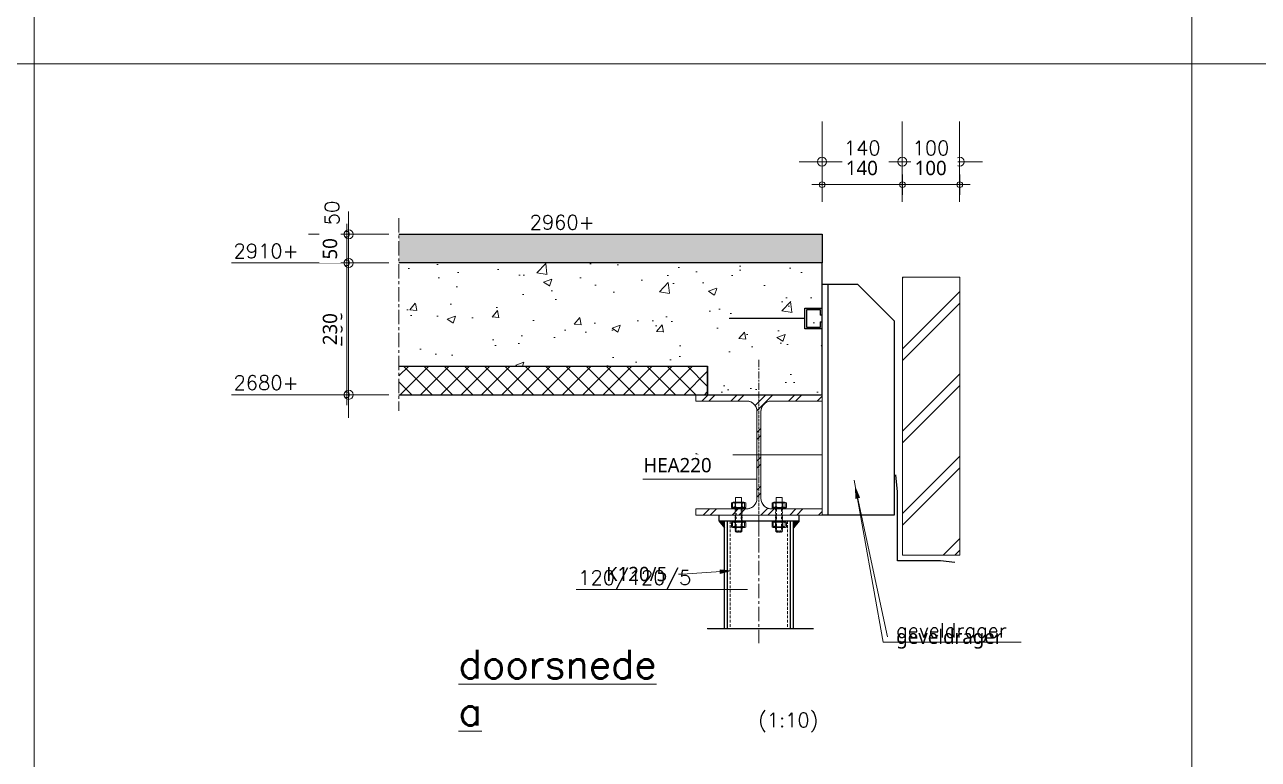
# Model space of a CAD drawing. Header units: millimetres. Extents: x -14163 to 55687, y -143 to 37302.
# Drawn here: x 24240 to 26391, y 28790 to 30071 of the extents above; entities that cross this region are included whole.
import ezdxf

# ---------------------------------------------------------------- set-up
doc = ezdxf.new("R2010")
doc.units = ezdxf.units.MM
for name, pattern in [('Dash', [6.35, 3.175, -3.175]), ('IMPORT-CENTER _3_', [1016, 635, -127, 127, -127]), ('IMPORT-HIDDEN _3_', [190.5, 127, -63.5]), ('MV_hartlijn_staal', [6.6, 5, -0.8, 0, -0.8]), ('Streep 1_1', [2, 1, -1])]:
    doc.linetypes.add(name, pattern=pattern)
for name, color, linetype, lineweight in [('A-ANNO-DIMS', 211, 'Continuous', 13), ('A-ANNO-DIMS-10', 211, 'Continuous', 13), ('A-DETL', 90, 'Continuous', 13), ('A-DETL-GENF', 92, 'Continuous', 18), ('A-DETL-GENF-HDLN', 1, 'Dash', 18), ('A-DETL-IDEN', 3, 'Continuous', 18), ('ARCERING', 55, 'Continuous', 13), ('AS', 1, 'IMPORT-CENTER _3_', 13), ('doorbraakdetails_dwg', 8, 'Continuous', 13), ('G-ANNO-TEXT', 231, 'Continuous', 13), ('MAATVOERING', 1, 'Continuous', 13), ('STAAL', 2, 'Continuous', 13)]:
    doc.layers.add(name, color=color, linetype=linetype, lineweight=lineweight)
doc.styles.add('RomanS', font='romans__.ttf', dxfattribs={"height": 635})
doc.styles.add('RomanS_1', font='romans__.ttf', dxfattribs={"height": 1270})
doc.styles.add('Segoe UI_3', font='segoeui.ttf', dxfattribs={"height": 25})
doc.dimstyles.new('2_5_mm', dxfattribs={"dimscale": 304.8, "dimtxt": 26.184099, "dimasz": 0.032808, "dimexe": 0.059055, "dimexo": 0.0625, "dimgap": 0.029528, "dimtad": 1, "dimdec": 0, "dimzin": 0, "dimdsep": 46, "dimtxsty": 'Segoe UI_3', "dimblk1": 'DOTBLANK', "dimblk2": 'DOTBLANK', "dimsah": 1, "dimcen": 0.09, "dimdle": 0.059055, "dimazin": 0, "dimtfac": 1, "dimtdec": 4, "dimtix": 1, "dimtmove": 0, "dimatfit": 3, "dimfxl": 0.059055, "dimfxlon": 1, "dimtvp": 1, "dimtfill": 1, "dimtolj": 1, "dimtzin": 0, "dimarcsym": 2})

# ---------------------------------------------------------------- blocks, each defined once
blk = doc.blocks.new('doorbraakdetails_dwg_HE220A-5098803-Details Constructie')
at = {"layer": 'AS'}
for p, q in [((0, 3092), (0, 0)), ((0, -10668), (0, -13644))]:
    blk.add_line(p, q, dxfattribs=at)
at = {"layer": 'STAAL'}
for centre, start, end in [((-1092, -1473), 73.34868, 90), ((-1092, -1473), 56.59269, 67.98717), ((-1092, -1473), 39.61981, 50.38019), ((-1092, -1473), 22.01283, 33.40731), ((1092, -1473), 146.59269, 157.98717), ((1092, -1473), 129.61981, 140.38019), ((1092, -1473), 112.01283, 123.40731), ((1092, -1473), 90, 106.65132), ((-1092, -1473), 360, 16.65132), ((1092, -1473), 163.34868, 180), ((-1092, -9195), 309.61981, 320.38019), ((-1092, -9195), 326.59269, 337.98717), ((-1092, -9195), 343.34868, 0), ((1092, -9195), 180, 196.65132), ((1092, -9195), 202.01283, 213.40731), ((1092, -9195), 219.61981, 230.38019), ((-1092, -9195), 270, 286.65132), ((-1092, -9195), 292.01283, 303.40731), ((1092, -9195), 236.59269, 247.98717), ((1092, -9195), 253.34868, 270)]:
    blk.add_arc(centre, 914, start, end, dxfattribs=at)
blk = doc.blocks.new('doorbraakdetails_dwg_DOT2035-5098804-Details Constructie')
at = {"layer": 'MAATVOERING'}
for p, q in [((5188, 15632), (5188, 14108)), ((6966, 15124), (3410, 15124))]:
    blk.add_line(p, q, dxfattribs=at)
blk.add_circle((5188, 15124), 203, dxfattribs=at)
blk = doc.blocks.new('doorbraakdetails_dwg_DOT2035-5098805-Details Constructie')
at = {"layer": 'MAATVOERING'}
for p, q in [((5188, 20458), (5188, 21982)), ((3410, 20966), (6966, 20966))]:
    blk.add_line(p, q, dxfattribs=at)
blk.add_circle((5188, 20966), 203, dxfattribs=at)
blk = doc.blocks.new('doorbraakdetails_dwg_DOT2035-5098806-Details Constructie')
at = {"layer": 'MAATVOERING'}
for p, q in [((5188, 20458), (5188, 21982)), ((3410, 20966), (6966, 20966))]:
    blk.add_line(p, q, dxfattribs=at)
blk.add_circle((5188, 20966), 203, dxfattribs=at)
blk = doc.blocks.new('doorbraakdetails_dwg_DOT2035-5098807-Details Constructie')
at = {"layer": 'MAATVOERING'}
for p, q in [((5188, 22744), (5188, 21220)), ((6966, 22236), (3410, 22236))]:
    blk.add_line(p, q, dxfattribs=at)
blk.add_circle((5188, 22236), 203, dxfattribs=at)
blk = doc.blocks.new('doorbraakdetails_dwg_MOER-5098697-Details Constructie')
at = {"layer": 'ARCERING', "color": 2}
for p, q in [((-5.08, 3.74), (-5.08, 0.32)), ((-3.81, 4.06), (3.81, 4.06)), ((-3.81, 0), (3.81, 0)), ((-2.54, 3.74), (-2.54, 0.32)), ((2.54, 3.74), (2.54, 0.32)), ((5.08, 3.74), (5.08, 0.32))]:
    blk.add_line(p, q, dxfattribs=at)
for centre, radius, start, end in [((-3.81, 1.4), 2.66, 61.49293, 118.50707), ((-3.81, 2.66), 2.66, 241.49293, 298.50707), ((0, -6.1), 10.16, 75.52249, 104.47751), ((0, 10.16), 10.16, 255.52249, 284.47751), ((3.81, 1.4), 2.66, 61.49293, 118.50707), ((3.81, 2.66), 2.66, 241.49293, 298.50707)]:
    blk.add_arc(centre, radius, start, end, dxfattribs=at)
blk = doc.blocks.new('doorbraakdetails_dwg_MOER_BOUT_MOER10_1OP10-V31-Details Constructie')
at = {"layer": 'MAATVOERING', "color": 2}
blk.add_line((114, -2), (114, 337), dxfattribs=at)
at = {"layer": 'MAATVOERING', "color": 2, "flags": 128}
for points in [[(114, 464), (114, 694), (-8, 694), (-8, 464)], [(-8, 337), (-8, -2), (114, -2)]]:
    blk.add_lwpolyline(points, dxfattribs=at)
at = {"xscale": 28.125, "yscale": 28.125, "zscale": 28.125}
for p in [(53, 481), (53, 86)]:
    blk.add_blockref('doorbraakdetails_dwg_MOER-5098697-Details Constructie', p, dxfattribs=at)
blk = doc.blocks.new('doorbraakdetails_dwg_MOER_BOUT_MOER10_1OP10-V32-Details Constructie')
at = {"layer": 'MAATVOERING', "color": 2}
blk.add_line((114, -2), (114, 337), dxfattribs=at)
at = {"layer": 'MAATVOERING', "color": 2, "flags": 128}
for points in [[(114, 464), (114, 694), (-8, 694), (-8, 464)], [(-8, 337), (-8, -2), (114, -2)]]:
    blk.add_lwpolyline(points, dxfattribs=at)
at = {"xscale": 28.125, "yscale": 28.125, "zscale": 28.125}
for p in [(53, 481), (53, 86)]:
    blk.add_blockref('doorbraakdetails_dwg_MOER-5098697-Details Constructie', p, dxfattribs=at)
blk = doc.blocks.new('doorbraakdetails_dwg_DOT2035-5098808-Details Constructie')
at = {"layer": 'MAATVOERING'}
for p, q in [((32250, 27230), (32250, 23674)), ((31742, 25452), (33266, 25452))]:
    blk.add_line(p, q, dxfattribs=at)
blk.add_circle((32250, 25452), 203, dxfattribs=at)
blk = doc.blocks.new('doorbraakdetails_dwg_DOT2035-5098809-Details Constructie')
at = {"layer": 'MAATVOERING'}
for p, q in [((29710, 23674), (29710, 27230)), ((30218, 25452), (28694, 25452))]:
    blk.add_line(p, q, dxfattribs=at)
blk.add_circle((29710, 25452), 203, dxfattribs=at)
blk = doc.blocks.new('doorbraakdetails_dwg_DOT2035-5098810-Details Constructie')
at = {"layer": 'MAATVOERING'}
for p, q in [((29710, 27230), (29710, 23674)), ((29202, 25452), (30726, 25452))]:
    blk.add_line(p, q, dxfattribs=at)
blk.add_circle((29710, 25452), 203, dxfattribs=at)
blk = doc.blocks.new('doorbraakdetails_dwg_DOT2035-5098811-Details Constructie')
at = {"layer": 'MAATVOERING'}
for p, q in [((26154, 23674), (26154, 27230)), ((26662, 25452), (25138, 25452))]:
    blk.add_line(p, q, dxfattribs=at)
blk.add_circle((26154, 25452), 203, dxfattribs=at)
blk = doc.blocks.new('doorbraakdetails_dwg_A$C41163BD6-5098812-Details Constructie')
at = {"layer": 'ARCERING'}
h = blk.add_hatch(dxfattribs=at)
h.set_pattern_fill('FP_22', color=256, style=0, pattern_type=2)
h.set_pattern_definition([(0, (-88086.32, -5327.27), (79.375, 158.75), [0, -158.75])])
h.paths.add_polyline_path([(7419, 20966), (26154, 20966), (26154, 22236), (7419, 22236)])
h = blk.add_hatch(dxfattribs=at)
h.set_pattern_fill('FP_21', color=256, style=0, pattern_type=2)
h.set_pattern_definition([(50, (-88086.3, -5327.3), (3643.68, -318.78), [381, -4191]), (355, (-88086.3, -5327.3), (-704.86, 3821.14), [304.8, -3352.8]), (100.451, (-87782.7, -5354), (2938.85, 3502.33), [323.8, -3561.8]), (46.184, (-88086.3, -4311.3), (5421.58, -840.86), [571.5, -6286.5]), (96.636, (-87634.5, -4381.3), (4748.05, 4948.55), [485.7, -5342.7]), (351.184, (-88086.3, -4311), (4748.1, 4948.5), [457.2, -5029.2]), (21, (-87578.3, -4565.3), (3032.29, -2045.304), [381, -4191]), (326, (-87578.3, -4565.3), (1236.04, 3683.76), [304.8, -3352.8]), (71.451, (-87325.6, -4735.7), (4268.34, 1638.42), [323.8, -3561.8]), (37.5, (-88086.3, -5327.3), (61.772, 1691.101), [0, -3312.16, 0, -3403.6, -3365.5]), (37.5, (-88086.3, -5327.3), (61.772, 1691.101), [-6715.76, 0, -3365.5]), (7.5, (-88086.3, -5327.3), (1336.393, 2003.611), [0, -1940.56, 0, -3235.96, -1282.7]), (7.5, (-88086.3, -5327.3), (1336.393, 2003.611), [-5176.52, 0, -1282.7]), (327.5, (-89219.2, -5327.3), (2711.818, -114.579), [0, -1270, 0, -3962.4, -5257.8]), (327.5, (-89219.2, -5327.3), (2711.818, -114.579), [-5232.4, 0, -5257.8]), (317.5, (-89727.2, -5327.3), (2962.586, 508.533), [0, -1651, 0, -2631.44, -3733.8]), (317.5, (-89727.2, -5327.3), (2962.586, 508.533), [-4282.44, 0, -3733.8])])
h.paths.add_polyline_path([(26154, 15124), (26154, 18045), (25392, 18045), (25392, 18960), (26154, 18960), (26154, 20966), (7419, 20966), (7419, 16394), (21074, 16394), (21074, 15124), (24700, 15124)])
h.paths.add_polyline_path([(25469, 18121), (26078, 18121), (26078, 18350), (26154, 18350), (26154, 18655), (26078, 18655), (26078, 18883), (25469, 18883)])
h = blk.add_hatch(dxfattribs=at)
h.set_pattern_fill('FP_20', color=256, style=0, pattern_type=2)
h.set_pattern_definition([(45, (-88086.3, -5327.27), (-449.0128, 449.0128), []), (135, (-88086.3, -5327.27), (-449.0128, -449.0128), [])])
h.paths.add_polyline_path([(20566, 15124), (21074, 15124), (21074, 16394), (7419, 16394), (7419, 15124), (17075, 15124)])
at = {"layer": 'STAAL'}
for points in [[(21836, 9233), (21836, 9536), (21582, 9536), (21723, 9368)], [(24884, 9233), (25138, 9536), (24884, 9536)]]:
    blk.add_hatch(color=256, dxfattribs=at).paths.add_polyline_path(points)
at = {"color": 250, "lineweight": 13}
for p, q in [((26417, 20026), (26417, 9790)), ((26154, 10070), (26154, 14845))]:
    blk.add_line(p, q, dxfattribs=at)
at = {"color": 250, "lineweight": 13, "flags": 128}
blk.add_lwpolyline([(26154, 15124), (26154, 20026), (27729, 20026), (29351, 18405), (29351, 9790), (26154, 9790)], dxfattribs=at)
at = {"layer": 'AS'}
for p, q in [((7419, 22947), (7419, 14413)), ((23360, 9790), (23360, 4119)), ((21074, 4761), (25646, 4761))]:
    blk.add_line(p, q, dxfattribs=at)
at = {"layer": 'MAATVOERING'}
for p, q in [((29202, 25452), (26662, 25452)), ((31742, 25452), (30218, 25452)), ((5188, 22744), (5188, 23252)), ((4523, 20966), (0, 20966)), ((4523, 15124), (0, 15124)), ((23272, 11391), (18219, 11391)), ((22848, 6488), (15265, 6488))]:
    blk.add_line(p, q, dxfattribs=at)
at = {"layer": 'MAATVOERING', "flags": 128}
blk.add_lwpolyline([(5188, 22236), (5188, 20966)], close=True, dxfattribs=at)
for points in [[(5188, 15632), (5188, 20458), (5188, 19950)], [(27578, 11341), (28859, 4158), (34970, 4158)]]:
    blk.add_lwpolyline(points, dxfattribs=at)
at = {"layer": 'STAAL'}
for p, q in [((25392, 18502), (22049, 18502)), ((7419, 15124), (20566, 15124)), ((21582, 9536), (21836, 9233)), ((21836, 9536), (21836, 4761)), ((24884, 9536), (24884, 4761)), ((25138, 9536), (24884, 9233))]:
    blk.add_line(p, q, dxfattribs=at)
at = {"layer": 'STAAL', "linetype": 'IMPORT-HIDDEN _3_'}
for p, q in [((22090, 9536), (22090, 4761)), ((24630, 9536), (24630, 4761))]:
    blk.add_line(p, q, dxfattribs=at)
at = {"layer": 'STAAL', "color": 1, "flags": 128}
blk.add_lwpolyline([(7419, 22236), (26154, 22236), (26154, 20966)], dxfattribs=at)
at = {"layer": 'STAAL', "flags": 128}
for points in [[(26154, 15124), (26154, 20966), (7419, 20966)], [(7419, 16394), (21074, 16394), (21074, 15124)], [(32039, 7690), (31404, 7766), (29499, 7766), (29499, 10814), (29423, 11576)], [(21582, 9790), (21582, 9536), (25138, 9536), (25138, 9790)]]:
    blk.add_lwpolyline(points, dxfattribs=at)
blk.add_lwpolyline([(26154, 18350), (26154, 18045), (25392, 18045), (25392, 18960), (26154, 18960), (26154, 18655), (26078, 18655), (26078, 18883), (25469, 18883), (25469, 18121), (26078, 18121), (26078, 18350)], close=True, dxfattribs=at)
for name in ['doorbraakdetails_dwg_DOT2035-5098811-Details Constructie', 'doorbraakdetails_dwg_DOT2035-5098809-Details Constructie', 'doorbraakdetails_dwg_DOT2035-5098810-Details Constructie', 'doorbraakdetails_dwg_DOT2035-5098808-Details Constructie', 'doorbraakdetails_dwg_DOT2035-5098807-Details Constructie', 'doorbraakdetails_dwg_DOT2035-5098805-Details Constructie', 'doorbraakdetails_dwg_DOT2035-5098806-Details Constructie', 'doorbraakdetails_dwg_DOT2035-5098804-Details Constructie']:
    blk.add_blockref(name, (0, 0))
for name, p, xscale, yscale, zscale in [('doorbraakdetails_dwg_HE220A-5098803-Details Constructie', (23360, 15124), 0.5, 0.5, 0.5), ('doorbraakdetails_dwg_MOER_BOUT_MOER10_1OP10-V31-Details Constructie', (24144, 9048), 2.2, 2.2, 2.2)]:
    blk.add_blockref(name, p, dxfattribs=dict(xscale=xscale, yscale=yscale, zscale=zscale))
at = {"extrusion": (0, 0, -1), "xscale": 2.2, "yscale": 2.2, "zscale": -2.2}
blk.add_blockref('doorbraakdetails_dwg_MOER_BOUT_MOER10_1OP10-V32-Details Constructie', (-22577, 9048), dxfattribs=at)
at = {"color": 2, "lineweight": 13, "char_height": 635, "attachment_point": 1, "line_spacing_factor": 0.983083, "style": 'RomanS'}
for s, insert, width in [('2960+', (13203, 23087), 3889.58), ('2910+', (90, 21817), 3889.58), ('2680+', (90, 15975), 3889.58), ('HEA220', (18309, 12243), 4415.41), ('120/120/5', (15356, 7339), 6766.17), ('geveldrager', (29434, 5009), 6681.11), ('(1:10)', (23325, 1024), 3618.94)]:
    blk.add_mtext(s, dxfattribs=dict(at, insert=insert, width=width))
at = {"color": 6, "lineweight": 13, "insert": (10061, 3821), "char_height": 1270, "width": 11898.77, "attachment_point": 1, "line_spacing_factor": 0.983083, "style": 'RomanS_1'}
blk.add_mtext('\\Ldoorsnede\\Pa', dxfattribs=at)
at = {"layer": 'MAATVOERING', "color": 2, "char_height": 635, "width": 2203.84, "attachment_point": 2, "line_spacing_factor": 0.983083, "style": 'RomanS'}
for s, insert in [('140', (27932, 26383)), ('100', (30980, 26383))]:
    blk.add_mtext(s, dxfattribs=dict(at, insert=insert))
at = {"layer": 'MAATVOERING', "color": 2, "char_height": 635, "attachment_point": 2, "rotation": 90, "line_spacing_factor": 0.983083, "style": 'RomanS'}
for s, insert, width in [('50', (4137, 23175), 1469.23), ('230', (4257, 18045), 2203.84)]:
    blk.add_mtext(s, dxfattribs=dict(at, insert=insert, width=width))
blk = doc.blocks.new('doorbraakdetails_dwg-4168051-Details Constructie')
at = {"layer": 'MAATVOERING'}
for p, q in [((279604, 52588), (279604, 93027)), ((279604, 2540), (279604, 93027)), ((228343, 2540), (228343, 90640)), ((70786, 81048), (351028, 81048)), ((279604, 79049), (279604, 81048))]:
    blk.add_line(p, q, dxfattribs=at)
blk.add_blockref('doorbraakdetails_dwg_A$C41163BD6-5098812-Details Constructie', (237079, 51264))
blk = doc.blocks.new('28 Staalprofielen- IPE_HEA_HEB 2d - HEA220-V136-Details Constructie')
at = {"layer": 'A-DETL-GENF', "lineweight": 13}
h = blk.add_hatch(dxfattribs=at)
h.set_pattern_fill('FP_236', color=256, style=0, pattern_type=2)
h.set_pattern_definition([(45, (-25519.977, -29320.65), (-25.144717, 25.144717), []), (45, (-25519.977, -29282.55), (-25.144717, 25.144717), [])])
h.paths.add_polyline_path([(52.8, -105), (110, -105), (110, -94), (21.5, -94), (16.8, -93.4), (12.5, -91.6), (8.8, -88.7), (5.9, -85), (4.1, -80.7), (3.5, -76), (3.5, 76), (4.1, 80.7), (5.9, 85), (8.8, 88.7), (12.5, 91.6), (16.8, 93.4), (21.5, 94), (110, 94), (110, 105), (-110, 105), (-110, 94), (-21.5, 94), (-16.8, 93.4), (-12.5, 91.6), (-8.8, 88.7), (-5.9, 85), (-4.1, 80.7), (-3.5, 76), (-3.5, -76), (-4.1, -80.7), (-5.9, -85), (-8.8, -88.7), (-12.5, -91.6), (-16.8, -93.4), (-21.5, -94), (-110, -94), (-110, -105)])
at = {"layer": 'A-DETL-GENF', "linetype": 'MV_hartlijn_staal', "lineweight": 13}
blk.add_line((0, 110), (0, -105), dxfattribs=at)
at = {"layer": 'A-DETL-GENF'}
for p, q in [((110, 105), (-110, 105)), ((-110, 105), (-110, 94)), ((110, 105), (-110, 105)), ((-110, 105), (-110, 94)), ((-110, 94), (-21.5, 94)), ((-110, 94), (-21.5, 94)), ((21.5, 94), (110, 94)), ((110, 94), (21.5, 94)), ((110, 94), (110, 105)), ((110, 105), (110, 94)), ((-3.5, 76), (-3.5, -76)), ((-3.5, 76), (-3.5, -76)), ((3.5, -76), (3.5, 76)), ((3.5, 76), (3.5, -76)), ((-110, 0), (110, 0)), ((-21.5, -94), (-110, -94)), ((-110, -94), (-110, -105)), ((-110, -105), (-110, -94)), ((-110, -94), (-21.5, -94)), ((-110, -105), (110, -105)), ((110, -105), (-110, -105)), ((110, -94), (21.5, -94)), ((110, -94), (21.5, -94)), ((110, -105), (110, -94)), ((110, -105), (110, -94))]:
    blk.add_line(p, q, dxfattribs=at)
for centre, start, end in [((-21.5, 76), 0, 90), ((-21.5, 76), 360, 90), ((21.5, 76), 90, 180), ((21.5, 76), 90, 180), ((-21.5, -76), 270, 0), ((-21.5, -76), 270, 0), ((21.5, -76), 180, 270), ((21.5, -76), 180, 270)]:
    blk.add_arc(centre, 18, start, end, dxfattribs=at)
blk = doc.blocks.new('00 bout_moer - M12-4299279-Details Constructie')
at = {"layer": 'A-DETL-GENF'}
for p, q in [((-10.5, 9.4), (-9.5, 10.5)), ((-10.5, 9.4), (-9, 6)), ((-10.5, -9), (-10.5, 9.4)), ((-9, 6), (-10.5, 2.6)), ((-10.5, 2.6), (-10.5, -2.6)), ((-9.5, 10.5), (-3.2, 10.5)), ((-9, 6), (-3.8, 6)), ((-2.2, 2.6), (-3.8, 6)), ((-3.8, 6), (-2.2, 9.4)), ((-3.2, 10.5), (-2.2, 9.4)), ((-2.2, 0), (-2.2, 12)), ((-2.2, 12), (0, 12)), ((-2.2, 9.4), (-2.2, 0)), ((-2.2, -2.6), (-2.2, 2.6)), ((-2.2, -12), (-2.2, 0)), ((-2.2, 0), (-2.2, -9)), ((0, 12), (0, -12)), ((21, -12), (21, 12)), ((21, 12), (23.2, 12)), ((23.2, 12), (23.2, 0)), ((23.2, 9), (24.4, 10.5)), ((23.2, 0), (23.2, 9)), ((23.2, 9), (24.7, 5.8)), ((24.7, 5.8), (23.2, 2.6)), ((23.2, 2.6), (23.2, -2.6)), ((23.2, -9.4), (23.2, 0)), ((23.2, 0), (23.2, -12)), ((24.4, 10.5), (30.5, 10.5)), ((30, 5.8), (24.7, 5.8)), ((30, 5.8), (31.5, 9)), ((31.5, 2.6), (30, 5.8)), ((30.5, 10.5), (31.5, 9)), ((31.5, 9), (31.5, -9.4)), ((31.5, -2.6), (31.5, 2.6)), ((-10.5, -2.6), (-9, -5.8)), ((-9, -5.8), (-10.5, -9)), ((-9.5, -10.5), (-10.5, -9)), ((-3.4, -10.5), (-9.5, -10.5)), ((-9, -5.8), (-3.8, -5.8)), ((-3.8, -5.8), (-2.2, -2.6)), ((-2.2, -9), (-3.8, -5.8)), ((-2.2, -9), (-3.4, -10.5)), ((0, -12), (-2.2, -12)), ((23.2, -12), (21, -12)), ((23.2, -2.6), (24.7, -6)), ((24.7, -6), (23.2, -9.4)), ((24.2, -10.5), (23.2, -9.4)), ((30.5, -10.5), (24.2, -10.5)), ((30, -6), (24.7, -6)), ((30, -6), (31.5, -2.6)), ((31.5, -9.4), (30, -6)), ((31.5, -9.4), (30.5, -10.5))]:
    blk.add_line(p, q, dxfattribs=at)
at = {"layer": 'A-DETL-GENF', "linetype": 'Streep 1_1', "lineweight": 13}
for p, q in [((0, 6), (38.7, 6)), ((40.7, 4.5), (38.7, 6)), ((38.7, -6), (38.7, 6)), ((40.7, 4.5), (40.7, -4.5)), ((0, -6), (38.7, -6)), ((40.7, -4.5), (38.7, -6))]:
    blk.add_line(p, q, dxfattribs=at)
at = {"layer": 'A-DETL-GENF-HDLN'}
for p, q in [((0, 6), (1.5, 4.5)), ((0, 6), (0, -6)), ((1.5, 4.5), (38.7, 4.5)), ((0, -6), (1.5, -4.5)), ((1.5, -4.5), (38.7, -4.5))]:
    blk.add_line(p, q, dxfattribs=at)
blk = doc.blocks.new('DIMBLOCK324-Details Constructie')
at = {"layer": 'A-ANNO-DIMS-10'}
for p, q in [((25612, 29792.2), (25770, 29792.2)), ((25630, 29792.2), (25630, 29810.2)), ((25630, 29792.2), (25630, 29774.2)), ((25770, 29792.2), (25770, 29810.2)), ((25770, 29792.2), (25770, 29774.2))]:
    blk.add_line(p, q, dxfattribs=at)
for centre in [(25630, 29792.2), (25770, 29792.2)]:
    blk.add_circle(centre, 5, dxfattribs=at)
at = {"layer": 'A-ANNO-DIMS-10', "color": 0, "insert": (25671.4, 29833.8), "char_height": 25, "width": 68.555, "attachment_point": 1, "line_spacing_factor": 1.142579, "style": 'Segoe UI_3', "bg_fill": 3, "box_fill_scale": 1.25, "bg_fill_color": 9, "bg_fill_true_color": 13158600, "bg_fill_transparency": 0}
blk.add_mtext('140', dxfattribs=at)
blk = doc.blocks.new('_DotBlank')
at = {"color": 0, "linetype": 'ByBlock', "lineweight": -2}
blk.add_line((-0.5, 0), (-1, 0), dxfattribs=at)
blk.add_circle((0, 0), 0.5, dxfattribs=at)
blk = doc.blocks.new('DIMBLOCK325-Details Constructie')
at = {"layer": 'A-ANNO-DIMS-10'}
for p, q in [((25770, 29792.2), (25770, 29810.2)), ((25770, 29792.2), (25888, 29792.2)), ((25770, 29792.2), (25770, 29774.2)), ((25870, 29792.2), (25870, 29810.2)), ((25870, 29792.2), (25870, 29774.2))]:
    blk.add_line(p, q, dxfattribs=at)
for centre in [(25770, 29792.2), (25870, 29792.2)]:
    blk.add_circle(centre, 5, dxfattribs=at)
at = {"layer": 'A-ANNO-DIMS-10', "color": 0, "insert": (25791.4, 29833.8), "char_height": 25, "width": 68.555, "attachment_point": 1, "line_spacing_factor": 1.142579, "style": 'Segoe UI_3', "bg_fill": 3, "box_fill_scale": 1.25, "bg_fill_color": 9, "bg_fill_true_color": 13158600, "bg_fill_transparency": 0}
blk.add_mtext('100', dxfattribs=at)
blk = doc.blocks.new('DIMBLOCK326-Details Constructie')
at = {"layer": 'A-ANNO-DIMS-10'}
for p, q in [((24801.1, 29655.7), (24783.1, 29655.7)), ((24801.1, 29407.7), (24801.1, 29655.7)), ((24801.1, 29655.7), (24819.1, 29655.7)), ((24801.1, 29425.7), (24783.1, 29425.7)), ((24801.1, 29425.7), (24819.1, 29425.7))]:
    blk.add_line(p, q, dxfattribs=at)
for centre in [(24801.1, 29655.7), (24801.1, 29425.7)]:
    blk.add_circle(centre, 5, dxfattribs=at)
at = {"layer": 'A-ANNO-DIMS-10', "color": 0, "insert": (24759.4, 29512.1), "char_height": 25, "width": 68.555, "attachment_point": 1, "rotation": 90, "line_spacing_factor": 1.142579, "style": 'Segoe UI_3', "bg_fill": 3, "box_fill_scale": 1.25, "bg_fill_color": 9, "bg_fill_true_color": 13158600, "bg_fill_transparency": 0}
blk.add_mtext('230', dxfattribs=at)
blk = doc.blocks.new('DIMBLOCK327-Details Constructie')
at = {"layer": 'A-ANNO-DIMS-10'}
for p, q in [((24801.1, 29705.7), (24783.1, 29705.7)), ((24801.1, 29655.7), (24801.1, 29723.7)), ((24801.1, 29705.7), (24819.1, 29705.7)), ((24801.1, 29655.7), (24783.1, 29655.7)), ((24801.1, 29655.7), (24819.1, 29655.7))]:
    blk.add_line(p, q, dxfattribs=at)
for centre in [(24801.1, 29705.7), (24801.1, 29655.7)]:
    blk.add_circle(centre, 5, dxfattribs=at)
at = {"layer": 'A-ANNO-DIMS-10', "color": 0, "insert": (24759.4, 29661.6), "char_height": 25, "width": 45.703, "attachment_point": 1, "rotation": 90, "line_spacing_factor": 1.142579, "style": 'Segoe UI_3', "bg_fill": 3, "box_fill_scale": 1.25, "bg_fill_color": 9, "bg_fill_true_color": 13158600, "bg_fill_transparency": 0}
blk.add_mtext('50', dxfattribs=at)

msp = doc.modelspace()

# ---------------------------------------------------------------- hatches: boundary and pattern name
at = {"layer": 'A-DETL-GENF', "lineweight": 13}
h = msp.add_hatch(dxfattribs=at)
h.set_pattern_fill('FP_115', color=254, style=0, pattern_type=2)
h.set_pattern_definition([(45, (0, 0), (-71.84205, 71.84205), []), (45, (20.32, 0), (-71.84205, 71.84205), [])])
h.paths.add_polyline_path([(25870, 29145.7), (25870, 29630.7), (25770, 29630.7), (25770, 29145.7)])
at = {"layer": 'A-DETL-IDEN'}
msp.add_hatch(color=256, dxfattribs=at).paths.add_polyline_path([(25410, 29323.2), (25423.9, 29311.4), (25427.1, 29316.9)])
at = {"layer": 'G-ANNO-TEXT'}
for points in [[(25688.4, 29263.1), (25689.1, 29244.8), (25695.3, 29246.1)], [(25470.2, 29118.2), (25452.1, 29120.2), (25452.5, 29113.8)]]:
    msp.add_hatch(color=7, dxfattribs=at).paths.add_polyline_path(points)

# ---------------------------------------------------------------- linework, layer by layer
at = {"layer": 'A-DETL', "lineweight": 25}
for p, q in [((24892.4, 29705.7), (25630, 29705.7)), ((25630, 29705.7), (25630, 29655.7)), ((25630, 29655.7), (24892.4, 29655.7)), ((25630, 29425.7), (25630, 29655.7)), ((25630, 29618.7), (25692, 29618.7)), ((25640.3, 29618.7), (25640.3, 29215.7)), ((25692, 29618.7), (25755.8, 29554.8)), ((25600, 29540.7), (25600, 29576.7)), ((25600, 29576.7), (25630, 29576.7)), ((25600, 29558.7), (25468.3, 29558.7)), ((25603, 29573.7), (25603, 29543.7)), ((25627, 29573.7), (25603, 29573.7)), ((25627, 29564.7), (25627, 29573.7)), ((25630, 29564.7), (25627, 29564.7)), ((25755.8, 29554.8), (25755.8, 29215.7)), ((25630, 29540.7), (25600, 29540.7)), ((25603, 29543.7), (25627, 29543.7)), ((25627, 29543.7), (25627, 29552.7)), ((25627, 29552.7), (25630, 29552.7)), ((24892.4, 29475.7), (25430, 29475.7)), ((25430, 29475.7), (25430, 29425.7)), ((24892.4, 29425.7), (25630, 29425.7)), ((25761.7, 29256), (25758.7, 29286)), ((25761.7, 29136), (25761.7, 29256)), ((25450, 29215.7), (25450, 29205.7)), ((25590, 29205.7), (25590, 29215.7)), ((25755.8, 29215.7), (25630, 29215.7)), ((25450, 29205.7), (25460, 29193.7)), ((25450, 29205.7), (25590, 29205.7)), ((25460, 29017.6), (25460, 29205.7)), ((25465, 29017.6), (25465, 29205.7)), ((25575, 29017.6), (25575, 29205.7)), ((25580, 29017.6), (25580, 29205.7)), ((25590, 29205.7), (25580, 29193.7)), ((25836.7, 29136), (25761.7, 29136)), ((25861.7, 29133), (25836.7, 29136)), ((25430, 29017.6), (25615, 29017.6))]:
    msp.add_line(p, q, dxfattribs=at)
at = {"layer": 'A-DETL', "lineweight": 18}
for p, q in [((25870, 29630.7), (25770, 29630.7)), ((25770, 29630.7), (25770, 29145.7)), ((25870, 29145.7), (25870, 29630.7)), ((25770, 29145.7), (25870, 29145.7))]:
    msp.add_line(p, q, dxfattribs=at)
at = {"layer": 'A-DETL-IDEN'}
for p, q in [((25410, 29323.2), (25423.9, 29311.4)), ((25427.1, 29316.9), (25410, 29323.2)), ((25410, 29323.2), (25442.2, 29304.5)), ((25423.9, 29311.4), (25427.1, 29316.9))]:
    msp.add_line(p, q, dxfattribs=at)
at = {"layer": 'G-ANNO-TEXT', "color": 250}
for p, q in [((25688.4, 29263.1), (25689.1, 29244.8)), ((25695.3, 29246.1), (25688.4, 29263.1)), ((25688.4, 29263.1), (25744.3, 29003.5)), ((25689.1, 29244.8), (25695.3, 29246.1)), ((25386.6, 29112.9), (25379.4, 29112.9)), ((25470.2, 29118.2), (25386.6, 29112.9)), ((25470.2, 29118.2), (25452.1, 29120.2)), ((25452.1, 29120.2), (25452.5, 29113.8)), ((25452.5, 29113.8), (25470.2, 29118.2))]:
    msp.add_line(p, q, dxfattribs=at)

# ---------------------------------------------------------------- block references
at = {"layer": 'A-DETL-GENF'}
msp.add_blockref('28 Staalprofielen- IPE_HEA_HEB 2d - HEA220-V136-Details Constructie', (25520, 29320.7), dxfattribs=at)
at = {"layer": 'A-DETL-GENF', "rotation": 270}
for p in [(25484.5, 29226.7), (25555, 29226.7)]:
    msp.add_blockref('00 bout_moer - M12-4299279-Details Constructie', p, dxfattribs=at)
at = {"layer": 'doorbraakdetails_dwg', "color": 2, "xscale": 0.039370078740157, "yscale": 0.039370078740157, "zscale": 0.039370078740157}
msp.add_blockref('doorbraakdetails_dwg-4168051-Details Constructie', (15266.4, 26811.9), dxfattribs=at)

# ---------------------------------------------------------------- texts
at = {"layer": 'G-ANNO-TEXT', "color": 7, "char_height": 25, "attachment_point": 1, "style": 'Segoe UI_3'}
for s, insert, width in [('K120/5', (25253.3, 29125.4), 134.684), ('geveldrager', (25759.3, 29016), 222.869)]:
    msp.add_mtext(s, dxfattribs=dict(at, insert=insert, width=width))

# ---------------------------------------------------------------- next in the draw order: texts
at = {"layer": 'A-DETL-IDEN', "lineweight": 13, "insert": (25318.5, 29315.3), "char_height": 25, "width": 149.114, "attachment_point": 1, "style": 'Segoe UI_3', "bg_fill": 3, "box_fill_scale": 1.25, "bg_fill_color": 9, "bg_fill_true_color": 13158600, "bg_fill_transparency": 0}
msp.add_mtext('HEA220', dxfattribs=at)

# ---------------------------------------------------------------- next in the draw order: dimensions: what is measured, and where the dimension line sits
at = {"layer": 'A-ANNO-DIMS'}
dim = msp.add_linear_dim(base=(25770, 29792.2), p1=(25630, 29774.2), p2=(25770, 29774.2), dimstyle='2_5_mm', override={"dimpost": '<>', "dimfxl": 140}, dxfattribs=at)
dim.commit()
dim.dimension.update_dxf_attribs({"geometry": 'DIMBLOCK324-Details Constructie', "text_midpoint": (25700, 29814.2)})
dim = msp.add_linear_dim(base=(24801.1, 29655.7), p1=(24819.1, 29425.7), p2=(24819.1, 29655.7), angle=90, dimstyle='2_5_mm', override={"dimpost": '<>', "dimfxl": 230}, dxfattribs=at)
dim.commit()
dim.dimension.update_dxf_attribs({"geometry": 'DIMBLOCK326-Details Constructie', "text_midpoint": (24779.1, 29540.7)})

# ---------------------------------------------------------------- next in the draw order: dimensions: what is measured, and where the dimension line sits
dim = msp.add_linear_dim(base=(25870, 29792.2), p1=(25770, 29774.2), p2=(25870, 29774.2), dimstyle='2_5_mm', override={"dimpost": '<>', "dimfxl": 100}, dxfattribs=at)
dim.commit()
dim.dimension.update_dxf_attribs({"geometry": 'DIMBLOCK325-Details Constructie', "text_midpoint": (25820, 29814.2)})
dim = msp.add_linear_dim(base=(24801.1, 29705.7), p1=(24819.1, 29655.7), p2=(24819.1, 29705.7), angle=90, dimstyle='2_5_mm', override={"dimpost": '<>', "dimfxl": 50}, dxfattribs=at)
dim.commit()
dim.dimension.update_dxf_attribs({"geometry": 'DIMBLOCK327-Details Constructie', "text_midpoint": (24779.1, 29680.7)})

doc.saveas('drawing.dxf')
